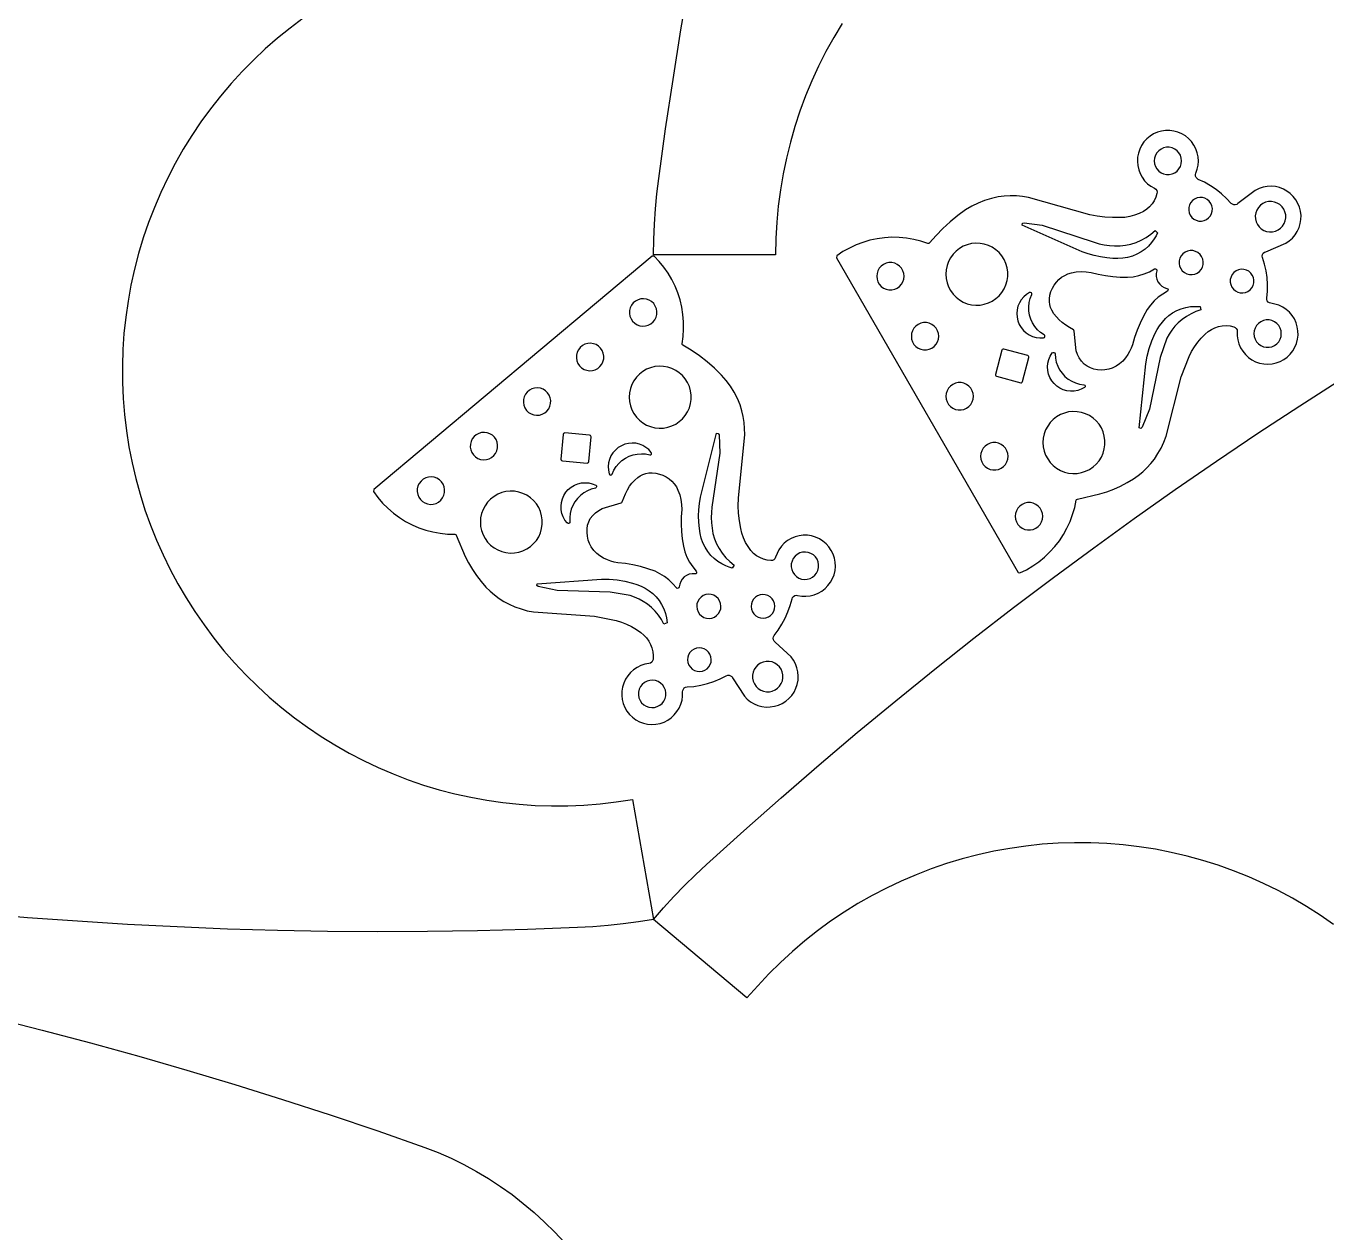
# Model space of a CAD drawing. Extents: x 0 to 1250, y 0 to 2500.
# Drawn here: x 652 to 737.3, y 484.3 to 563.4 of the extents above; entities that cross this region are included whole.
import ezdxf

# ---------------------------------------------------------------- set-up
doc = ezdxf.new("R2010")
doc.units = 0
doc.layers.get('0').update_dxf_attribs({"linetype": 'CONTINUOUS', "lineweight": 25})

msp = doc.modelspace()

# ---------------------------------------------------------------- linework, layer by layer
for points in [[(705.545, 563.612), (704.995, 562.699), (704.479, 561.766), (703.999, 560.814), (703.554, 559.846), (703.146, 558.861), (702.776, 557.862), (702.442, 556.849), (702.147, 555.825), (701.891, 554.791), (701.673, 553.747), (701.495, 552.696), (701.356, 551.64), (701.256, 550.579), (701.196, 549.514), (701.176, 548.449), (693.176, 548.449), (693.19, 549.452), (693.231, 550.454), (693.3, 551.454), (693.397, 552.453), (693.52, 553.448), (693.97, 556.699), (694.455, 559.945), (694.976, 563.185), (695.533, 566.419)], [(670.201, 563.95), (669.348, 563.311), (668.519, 562.642), (667.715, 561.941), (666.938, 561.212), (666.189, 560.453), (665.469, 559.667), (664.779, 558.855), (664.12, 558.018), (663.492, 557.156), (662.897, 556.272), (662.336, 555.366), (661.809, 554.44), (661.317, 553.494), (660.86, 552.531), (660.44, 551.552), (660.057, 550.557), (659.711, 549.549), (659.403, 548.528), (659.134, 547.497), (658.903, 546.457), (658.712, 545.408), (658.559, 544.353), (658.447, 543.293), (658.374, 542.23), (658.34, 541.165), (658.347, 540.099), (658.393, 539.034), (658.48, 537.972), (658.606, 536.913), (658.771, 535.86), (658.976, 534.814), (659.219, 533.777), (659.502, 532.749), (659.822, 531.733), (660.181, 530.729), (660.576, 529.739), (661.008, 528.765), (661.477, 527.807), (661.981, 526.868), (662.519, 525.948), (663.092, 525.05), (663.698, 524.173), (664.336, 523.319), (665.006, 522.49), (665.706, 521.686), (666.436, 520.91), (667.194, 520.161), (667.98, 519.441), (668.792, 518.75), (669.63, 518.091), (670.491, 517.464), (671.376, 516.869), (672.282, 516.307), (673.208, 515.78), (674.153, 515.288), (675.116, 514.831), (676.096, 514.411), (677.091, 514.028), (678.099, 513.682), (679.119, 513.375), (680.15, 513.105), (681.191, 512.874), (682.239, 512.683), (683.294, 512.531), (684.354, 512.418), (685.418, 512.345), (686.483, 512.312), (687.549, 512.318), (688.613, 512.365), (689.676, 512.451), (690.734, 512.577), (691.787, 512.742), (693.176, 504.864), (692.186, 504.703), (691.192, 504.57), (690.195, 504.464), (689.195, 504.386), (688.193, 504.335), (684.914, 504.213), (681.633, 504.127), (678.351, 504.077), (675.069, 504.064), (671.788, 504.087), (668.506, 504.146), (665.226, 504.241), (661.946, 504.373), (658.669, 504.541), (655.393, 504.745), (652.12, 504.984), (648.85, 505.261)], [(737.774, 504.542), (736.897, 505.148), (735.998, 505.721), (735.078, 506.26), (734.139, 506.763), (733.182, 507.232), (732.207, 507.664), (731.218, 508.06), (730.214, 508.418), (729.197, 508.739), (728.169, 509.021), (727.132, 509.265), (726.086, 509.469), (725.033, 509.635), (723.975, 509.761), (722.912, 509.847), (721.847, 509.893), (720.782, 509.9), (719.716, 509.867), (718.653, 509.794), (717.593, 509.681), (716.538, 509.529), (715.49, 509.337), (714.449, 509.106), (713.418, 508.837), (712.398, 508.529), (711.389, 508.183), (710.395, 507.8), (709.415, 507.38), (708.452, 506.924), (707.507, 506.431), (706.58, 505.904), (705.674, 505.343), (704.79, 504.748), (703.929, 504.12), (703.091, 503.461), (702.279, 502.771), (701.493, 502.051), (700.735, 501.302), (700.005, 500.525), (699.305, 499.722), (693.176, 504.864), (693.832, 505.623), (694.507, 506.364), (695.203, 507.087), (695.919, 507.789), (696.653, 508.472), (699.087, 510.674), (701.545, 512.848), (704.027, 514.996), (706.533, 517.115), (709.062, 519.207), (711.613, 521.271), (714.188, 523.307), (716.784, 525.314), (719.403, 527.293), (722.043, 529.242), (724.705, 531.162), (727.387, 533.053), (730.091, 534.914), (732.814, 536.745), (735.558, 538.545), (738.322, 540.316)], [(649.906, 498.421), (653.088, 497.616), (656.261, 496.776), (659.424, 495.901), (662.577, 494.992), (665.72, 494.048), (668.853, 493.069), (671.974, 492.055), (675.085, 491.007), (678.183, 489.925), (679.05, 489.583), (679.902, 489.207), (680.738, 488.796), (681.556, 488.351), (682.356, 487.874), (683.137, 487.365), (683.895, 486.824), (684.632, 486.253), (685.344, 485.653), (686.032, 485.025), (686.694, 484.369), (687.328, 483.687)]]:
    msp.add_lwpolyline(points)
for points in [[(705.167, 548.253), (717.078, 527.624), (717.205, 527.583), (717.638, 527.797), (718.053, 528.044), (718.448, 528.321), (718.821, 528.627), (719.17, 528.96), (719.493, 529.319), (719.789, 529.701), (720.054, 530.104), (720.289, 530.526), (720.491, 530.964), (720.66, 531.416), (720.794, 531.88), (720.893, 532.352), (720.92, 532.406), (720.974, 532.434), (722.435, 532.77), (722.901, 532.914), (723.357, 533.085), (723.802, 533.283), (724.234, 533.508), (724.652, 533.758), (724.962, 533.977), (725.256, 534.217), (725.532, 534.478), (725.788, 534.758), (726.023, 535.056), (726.257, 535.408), (726.466, 535.776), (726.647, 536.158), (726.8, 536.553), (727.775, 540.444), (728.298, 541.78), (728.465, 542.104), (728.654, 542.414), (728.866, 542.71), (729.099, 542.989), (729.352, 543.25), (729.548, 543.409), (729.761, 543.545), (729.988, 543.655), (730.226, 543.739), (730.475, 543.787), (730.729, 543.801), (730.982, 543.78), (731.23, 543.726), (731.322, 543.683), (731.395, 543.611), (731.439, 543.518), (731.449, 543.416), (731.449, 543.141), (731.486, 542.869), (731.56, 542.605), (731.67, 542.353), (731.813, 542.118), (731.988, 541.906), (732.189, 541.719), (732.414, 541.561), (732.659, 541.436), (732.919, 541.346), (733.188, 541.292), (733.462, 541.276), (733.736, 541.297), (734.005, 541.356), (734.263, 541.451), (734.505, 541.58), (734.728, 541.742), (734.926, 541.932), (735.096, 542.148), (735.235, 542.385), (735.34, 542.639), (735.409, 542.905), (735.442, 543.178), (735.436, 543.453), (735.393, 543.724), (735.314, 543.987), (735.199, 544.236), (735.05, 544.468), (734.872, 544.677), (734.666, 544.859), (734.438, 545.012), (734.19, 545.132), (733.929, 545.216), (733.659, 545.264), (733.565, 545.29), (733.485, 545.344), (733.426, 545.421), (733.395, 545.512), (733.394, 545.609), (733.435, 546.057), (733.44, 546.507), (733.41, 546.956), (733.345, 547.402), (733.246, 547.841), (733.112, 548.271), (733.099, 548.366), (733.116, 548.461), (733.162, 548.545), (733.233, 548.611), (733.321, 548.65), (734.639, 549.206), (734.866, 549.359), (735.069, 549.54), (735.246, 549.748), (735.394, 549.978), (735.508, 550.226), (735.588, 550.487), (735.631, 550.756), (735.637, 551.029), (735.606, 551.301), (735.538, 551.565), (735.435, 551.818), (735.299, 552.054), (735.132, 552.27), (734.936, 552.461), (734.717, 552.623), (734.478, 552.754), (734.222, 552.851), (733.957, 552.913), (733.685, 552.938), (733.412, 552.925), (733.144, 552.876), (732.884, 552.79), (732.639, 552.67), (731.499, 551.807), (731.42, 551.75), (731.328, 551.722), (731.232, 551.724), (731.141, 551.756), (731.066, 551.816), (730.757, 552.143), (730.426, 552.447), (730.072, 552.725), (729.699, 552.976), (729.308, 553.198), (728.901, 553.391), (728.818, 553.44), (728.754, 553.513), (728.717, 553.602), (728.711, 553.699), (728.735, 553.792), (728.829, 554.05), (728.886, 554.319), (728.906, 554.593), (728.888, 554.867), (728.833, 555.137), (728.741, 555.396), (728.615, 555.64), (728.456, 555.864), (728.268, 556.065), (728.055, 556.238), (727.82, 556.38), (727.567, 556.488), (727.302, 556.561), (727.03, 556.597), (726.755, 556.595), (726.483, 556.556), (726.219, 556.479), (725.968, 556.367), (725.735, 556.222), (725.524, 556.046), (725.338, 555.843), (725.183, 555.617), (725.06, 555.371), (724.972, 555.11), (724.92, 554.841), (724.906, 554.566), (724.93, 554.292), (724.991, 554.024), (725.088, 553.767), (725.219, 553.526), (725.382, 553.305), (725.574, 553.108), (725.792, 552.94), (726.03, 552.803), (726.113, 552.743), (726.171, 552.659), (726.197, 552.56), (726.189, 552.458), (726.114, 552.22), (726.008, 551.994), (725.872, 551.785), (725.71, 551.595), (725.524, 551.429), (725.318, 551.289), (725.027, 551.146), (724.724, 551.033), (724.41, 550.951), (724.09, 550.901), (723.767, 550.883), (723.266, 550.882), (722.766, 550.913), (722.27, 550.977), (721.778, 551.072), (717.755, 552.21), (717.364, 552.271), (716.97, 552.305), (716.574, 552.312), (716.179, 552.292), (715.787, 552.245), (715.333, 552.146), (714.889, 552.01), (714.458, 551.838), (714.042, 551.631), (713.644, 551.391), (713.121, 551.015), (712.621, 550.61), (712.147, 550.174), (711.7, 549.711), (711.281, 549.222), (711.23, 549.19), (711.17, 549.192), (710.711, 549.343), (710.243, 549.459), (709.767, 549.539), (709.286, 549.583), (708.803, 549.591), (708.322, 549.562), (707.843, 549.498), (707.371, 549.397), (706.908, 549.261), (706.456, 549.091), (706.019, 548.887), (705.598, 548.651), (705.196, 548.384)], [(727.356, 553.821), (727.508, 553.932), (727.634, 554.072), (727.728, 554.235), (727.786, 554.414), (727.806, 554.601), (727.786, 554.788), (727.728, 554.967), (727.634, 555.13), (727.508, 555.27), (727.356, 555.38), (727.184, 555.457), (727, 555.496), (726.812, 555.496), (726.628, 555.457), (726.456, 555.38), (726.304, 555.27), (726.178, 555.13), (726.084, 554.967), (726.026, 554.788), (726.006, 554.601), (726.025, 554.414), (726.084, 554.235), (726.178, 554.072), (726.304, 553.932), (726.456, 553.821), (726.628, 553.745), (726.812, 553.706), (727, 553.706), (727.184, 553.745)], [(729.439, 550.756), (729.579, 550.859), (729.693, 550.991), (729.774, 551.145), (729.819, 551.313), (729.826, 551.487), (729.793, 551.658), (729.724, 551.818), (729.62, 551.958), (729.488, 552.072), (729.334, 552.153), (729.166, 552.199), (728.992, 552.205), (728.821, 552.173), (728.661, 552.103), (728.521, 552), (728.407, 551.867), (728.326, 551.713), (728.281, 551.545), (728.274, 551.371), (728.307, 551.2), (728.376, 551.04), (728.48, 550.9), (728.612, 550.786), (728.766, 550.705), (728.934, 550.66), (729.108, 550.653), (729.279, 550.686)], [(734.139, 550.072), (734.299, 550.187), (734.433, 550.33), (734.536, 550.496), (734.605, 550.68), (734.637, 550.873), (734.631, 551.069), (734.586, 551.26), (734.505, 551.438), (734.391, 551.598), (734.248, 551.732), (734.081, 551.835), (733.898, 551.904), (733.705, 551.936), (733.509, 551.93), (733.318, 551.885), (733.139, 551.804), (732.98, 551.69), (732.846, 551.547), (732.742, 551.381), (732.673, 551.197), (732.641, 551.004), (732.648, 550.808), (732.692, 550.617), (732.773, 550.438), (732.887, 550.279), (733.03, 550.145), (733.197, 550.041), (733.38, 549.972), (733.574, 549.94), (733.77, 549.947), (733.961, 549.991)], [(726.232, 549.877), (726.128, 549.683), (726.013, 549.496), (725.837, 549.248), (725.635, 549.019), (725.41, 548.814), (725.165, 548.633), (724.879, 548.483), (724.579, 548.363), (724.268, 548.275), (723.95, 548.219), (723.628, 548.196), (723.305, 548.207), (722.893, 548.242), (722.485, 548.302), (722.081, 548.389), (721.683, 548.501), (721.293, 548.637), (717.341, 550.398), (717.376, 550.514), (717.483, 550.544), (718.663, 550.384), (722.069, 549.263), (722.399, 549.168), (722.734, 549.097), (723.074, 549.051), (723.416, 549.03), (723.775, 549.031), (724.131, 549.068), (724.482, 549.14), (724.824, 549.248), (725.163, 549.399), (725.485, 549.584), (725.787, 549.8), (726.065, 550.045)], [(715.392, 545.414), (715.627, 545.573), (715.837, 545.762), (716.02, 545.979), (716.17, 546.22), (716.285, 546.479), (716.363, 546.752), (716.403, 547.032), (716.403, 547.316), (716.363, 547.597), (716.285, 547.869), (716.17, 548.129), (716.02, 548.369), (715.837, 548.586), (715.627, 548.776), (715.392, 548.935), (715.137, 549.059), (714.867, 549.147), (714.588, 549.196), (714.304, 549.206), (714.022, 549.176), (713.747, 549.107), (713.484, 549.001), (713.239, 548.859), (713.015, 548.685), (712.818, 548.481), (712.652, 548.251), (712.518, 548.001), (712.421, 547.735), (712.362, 547.457), (712.343, 547.174), (712.362, 546.891), (712.421, 546.614), (712.518, 546.348), (712.651, 546.097), (712.818, 545.868), (713.015, 545.664), (713.239, 545.489), (713.484, 545.347), (713.747, 545.241), (714.022, 545.173), (714.304, 545.143), (714.588, 545.153), (714.867, 545.202), (715.137, 545.29)], [(693.077, 548.365), (674.829, 533.054), (674.811, 532.921), (675.097, 532.532), (675.412, 532.167), (675.754, 531.825), (676.12, 531.511), (676.509, 531.225), (676.918, 530.969), (677.345, 530.745), (677.788, 530.553), (678.245, 530.395), (678.711, 530.272), (679.186, 530.185), (679.666, 530.133), (680.148, 530.118), (680.206, 530.1), (680.243, 530.052), (680.828, 528.671), (681.05, 528.238), (681.298, 527.818), (681.57, 527.415), (681.867, 527.028), (682.186, 526.66), (682.455, 526.392), (682.743, 526.145), (683.047, 525.919), (683.368, 525.715), (683.702, 525.534), (684.089, 525.365), (684.488, 525.224), (684.896, 525.112), (685.311, 525.029), (689.312, 524.745), (690.719, 524.462), (691.067, 524.354), (691.405, 524.221), (691.733, 524.064), (692.048, 523.883), (692.35, 523.679), (692.54, 523.514), (692.711, 523.328), (692.859, 523.123), (692.983, 522.903), (693.073, 522.666), (693.131, 522.419), (693.155, 522.167), (693.145, 521.913), (693.118, 521.814), (693.059, 521.73), (692.976, 521.671), (692.877, 521.643), (692.607, 521.595), (692.345, 521.512), (692.097, 521.392), (691.868, 521.241), (691.662, 521.059), (691.483, 520.85), (691.334, 520.619), (691.218, 520.37), (691.138, 520.107), (691.094, 519.836), (691.088, 519.561), (691.119, 519.289), (691.188, 519.022), (691.292, 518.768), (691.431, 518.531), (691.6, 518.314), (691.798, 518.124), (692.02, 517.961), (692.262, 517.831), (692.519, 517.736), (692.788, 517.676), (693.062, 517.654), (693.336, 517.669), (693.606, 517.722), (693.865, 517.812), (694.11, 517.936), (694.336, 518.093), (694.538, 518.279), (694.713, 518.491), (694.857, 518.725), (694.968, 518.977), (695.043, 519.241), (695.081, 519.513), (695.081, 519.788), (695.09, 519.884), (695.13, 519.973), (695.195, 520.044), (695.28, 520.091), (695.375, 520.108), (695.823, 520.146), (696.267, 520.219), (696.704, 520.327), (697.132, 520.468), (697.547, 520.642), (697.947, 520.848), (698.039, 520.878), (698.135, 520.878), (698.226, 520.847), (698.303, 520.788), (698.357, 520.709), (699.134, 519.507), (699.323, 519.31), (699.537, 519.141), (699.773, 519.003), (700.024, 518.898), (700.288, 518.828), (700.559, 518.795), (700.832, 518.799), (701.102, 518.841), (701.364, 518.918), (701.613, 519.031), (701.844, 519.176), (702.053, 519.352), (702.236, 519.554), (702.39, 519.779), (702.512, 520.023), (702.599, 520.282), (702.651, 520.55), (702.665, 520.823), (702.643, 521.095), (702.583, 521.361), (702.488, 521.617), (702.358, 521.857), (702.198, 522.078), (701.149, 523.051), (701.08, 523.119), (701.036, 523.204), (701.021, 523.299), (701.037, 523.394), (701.083, 523.479), (701.352, 523.84), (701.593, 524.219), (701.806, 524.616), (701.988, 525.027), (702.139, 525.45), (702.258, 525.884), (702.292, 525.975), (702.353, 526.05), (702.434, 526.102), (702.528, 526.125), (702.624, 526.117), (702.895, 526.07), (703.17, 526.06), (703.443, 526.088), (703.71, 526.154), (703.966, 526.255), (704.205, 526.39), (704.423, 526.557), (704.617, 526.752), (704.782, 526.972), (704.915, 527.212), (705.014, 527.468), (705.077, 527.736), (705.103, 528.009), (705.091, 528.284), (705.041, 528.554), (704.955, 528.815), (704.834, 529.062), (704.68, 529.29), (704.496, 529.494), (704.287, 529.672), (704.054, 529.819), (703.804, 529.932), (703.541, 530.011), (703.269, 530.052), (702.995, 530.056), (702.722, 530.023), (702.456, 529.952), (702.203, 529.845), (701.967, 529.705), (701.752, 529.534), (701.563, 529.335), (701.402, 529.111), (701.274, 528.868), (701.18, 528.61), (701.136, 528.518), (701.063, 528.446), (700.97, 528.403), (700.868, 528.394), (700.621, 528.426), (700.38, 528.491), (700.15, 528.588), (699.936, 528.715), (699.74, 528.869), (699.566, 529.048), (699.375, 529.309), (699.211, 529.589), (699.075, 529.883), (698.97, 530.189), (698.896, 530.505), (698.809, 530.998), (698.753, 531.496), (698.729, 531.996), (698.738, 532.497), (699.16, 536.656), (699.152, 537.052), (699.117, 537.446), (699.056, 537.836), (698.967, 538.222), (698.852, 538.6), (698.676, 539.03), (698.465, 539.444), (698.221, 539.839), (697.945, 540.212), (697.639, 540.562), (697.179, 541.012), (696.692, 541.434), (696.181, 541.825), (695.647, 542.185), (695.093, 542.513), (695.052, 542.557), (695.044, 542.617), (695.113, 543.095), (695.146, 543.576), (695.142, 544.059), (695.102, 544.54), (695.026, 545.017), (694.914, 545.486), (694.767, 545.946), (694.586, 546.394), (694.372, 546.826), (694.126, 547.242), (693.849, 547.637), (693.544, 548.011), (693.211, 548.36)], [(728.831, 547.247), (728.974, 547.352), (729.09, 547.487), (729.173, 547.644), (729.219, 547.815), (729.225, 547.993), (729.192, 548.167), (729.121, 548.33), (729.016, 548.473), (728.881, 548.589), (728.724, 548.672), (728.553, 548.718), (728.375, 548.724), (728.201, 548.691), (728.038, 548.62), (727.895, 548.515), (727.779, 548.38), (727.696, 548.223), (727.65, 548.052), (727.644, 547.874), (727.677, 547.7), (727.748, 547.537), (727.853, 547.394), (727.988, 547.278), (728.145, 547.195), (728.316, 547.149), (728.494, 547.143), (728.668, 547.176)], [(709.161, 546.258), (709.313, 546.369), (709.439, 546.509), (709.533, 546.672), (709.592, 546.851), (709.611, 547.038), (709.592, 547.225), (709.533, 547.404), (709.439, 547.567), (709.314, 547.707), (709.161, 547.817), (708.989, 547.894), (708.805, 547.933), (708.617, 547.933), (708.433, 547.894), (708.261, 547.817), (708.109, 547.707), (707.983, 547.567), (707.889, 547.404), (707.831, 547.225), (707.811, 547.038), (707.831, 546.851), (707.889, 546.672), (707.983, 546.509), (708.109, 546.369), (708.261, 546.258), (708.433, 546.182), (708.617, 546.143), (708.805, 546.143), (708.989, 546.182)], [(726.897, 546.215), (726.923, 546.161), (726.913, 546.102), (726.872, 546.059), (726.565, 545.873), (726.277, 545.658), (726.011, 545.416), (725.77, 545.15), (725.557, 544.861), (725.31, 544.422), (725.088, 543.969), (724.893, 543.505), (724.724, 543.03), (724.583, 542.547), (724.496, 542.327), (724.393, 542.115), (724.273, 541.911), (724.122, 541.682), (723.942, 541.475), (723.737, 541.294), (723.509, 541.141), (723.263, 541.019), (723.024, 540.946), (722.779, 540.903), (722.529, 540.891), (722.28, 540.908), (722.047, 540.95), (721.823, 541.026), (721.613, 541.136), (721.423, 541.277), (721.247, 541.468), (721.099, 541.681), (720.984, 541.913), (720.902, 542.158), (720.757, 543.441), (720.744, 543.493), (720.706, 543.531), (720.453, 543.672), (720.211, 543.832), (719.982, 544.009), (719.779, 544.181), (719.596, 544.373), (719.434, 544.584), (719.297, 544.811), (719.219, 544.99), (719.167, 545.178), (719.14, 545.371), (719.138, 545.566), (719.175, 545.802), (719.241, 546.032), (719.334, 546.252), (719.452, 546.459), (719.596, 546.65), (719.757, 546.822), (719.939, 546.971), (720.138, 547.096), (720.352, 547.194), (720.577, 547.264), (720.898, 547.32), (721.223, 547.343), (721.549, 547.331), (721.872, 547.287), (722.343, 547.173), (722.819, 547.085), (723.299, 547.022), (723.782, 546.985), (724.266, 546.973), (724.637, 547.009), (725.003, 547.083), (725.359, 547.193), (725.703, 547.338), (726.03, 547.517), (726.088, 547.532), (726.144, 547.51), (726.178, 547.461), (726.178, 547.402), (726.141, 547.218), (726.142, 547.031), (726.182, 546.848), (726.258, 546.677), (726.368, 546.525), (726.507, 546.399), (726.668, 546.304), (726.846, 546.245)], [(732.159, 546.045), (732.299, 546.148), (732.413, 546.28), (732.494, 546.434), (732.539, 546.603), (732.546, 546.777), (732.513, 546.948), (732.443, 547.108), (732.34, 547.248), (732.208, 547.361), (732.054, 547.443), (731.886, 547.488), (731.712, 547.494), (731.54, 547.462), (731.381, 547.392), (731.241, 547.289), (731.127, 547.157), (731.046, 547.003), (731, 546.835), (730.994, 546.661), (731.026, 546.489), (731.096, 546.33), (731.199, 546.189), (731.332, 546.076), (731.485, 545.994), (731.654, 545.949), (731.828, 545.943), (731.999, 545.975)], [(718.75, 543.005), (718.806, 543.03), (718.837, 543.084), (718.83, 543.145), (718.79, 543.191), (718.562, 543.347), (718.358, 543.533), (718.18, 543.744), (718.032, 543.977), (717.916, 544.228), (717.835, 544.492), (717.79, 544.765), (717.782, 545.041), (717.811, 545.316), (717.877, 545.584), (717.977, 545.841), (717.985, 545.902), (717.956, 545.956), (717.901, 545.983), (717.84, 545.972), (717.635, 545.843), (717.452, 545.684), (717.295, 545.499), (717.169, 545.292), (717.076, 545.068), (717.018, 544.832), (716.997, 544.591), (717.013, 544.349), (717.066, 544.112), (717.155, 543.886), (717.277, 543.677), (717.43, 543.488), (717.61, 543.326), (717.812, 543.192), (718.033, 543.092), (718.267, 543.026), (718.507, 542.997)], [(691.806, 544.086), (691.942, 543.955), (692.101, 543.855), (692.278, 543.791), (692.464, 543.765), (692.652, 543.778), (692.833, 543.83), (692.999, 543.918), (693.143, 544.039), (693.259, 544.187), (693.341, 544.356), (693.387, 544.539), (693.393, 544.727), (693.361, 544.912), (693.29, 545.087), (693.185, 545.243), (693.05, 545.373), (692.89, 545.473), (692.713, 545.537), (692.527, 545.564), (692.339, 545.551), (692.159, 545.499), (691.992, 545.41), (691.848, 545.289), (691.732, 545.141), (691.65, 544.972), (691.604, 544.789), (691.598, 544.601), (691.631, 544.416), (691.701, 544.242)], [(727.495, 544.79), (727.785, 544.906), (728.085, 544.992), (728.393, 545.045), (728.704, 545.066), (729.016, 545.054), (729.078, 544.826), (728.75, 544.717), (728.434, 544.578), (728.132, 544.409), (727.848, 544.212), (727.584, 543.988), (727.366, 543.758), (727.168, 543.511), (726.991, 543.247), (726.839, 542.969), (726.393, 541.716), (725.696, 538.323), (725.22, 537.144), (725.14, 537.066), (725.023, 537.094), (725.457, 541.3), (725.551, 541.807), (725.684, 542.306), (725.854, 542.794), (726.061, 543.267), (726.198, 543.537), (726.36, 543.795), (726.545, 544.036), (726.75, 544.259), (726.976, 544.463), (727.219, 544.644)], [(711.433, 542.324), (711.585, 542.435), (711.711, 542.575), (711.805, 542.737), (711.863, 542.916), (711.883, 543.103), (711.863, 543.291), (711.805, 543.47), (711.711, 543.633), (711.585, 543.772), (711.433, 543.883), (711.261, 543.959), (711.077, 543.999), (710.889, 543.999), (710.705, 543.959), (710.533, 543.883), (710.381, 543.772), (710.255, 543.633), (710.161, 543.47), (710.103, 543.291), (710.083, 543.104), (710.103, 542.916), (710.161, 542.737), (710.255, 542.574), (710.381, 542.435), (710.533, 542.324), (710.705, 542.248), (710.889, 542.208), (711.077, 542.208), (711.261, 542.248)], [(733.894, 542.497), (734.046, 542.607), (734.172, 542.747), (734.266, 542.91), (734.325, 543.089), (734.344, 543.276), (734.325, 543.463), (734.266, 543.642), (734.172, 543.805), (734.047, 543.945), (733.894, 544.055), (733.722, 544.132), (733.538, 544.171), (733.35, 544.171), (733.166, 544.132), (732.994, 544.055), (732.842, 543.945), (732.716, 543.805), (732.622, 543.642), (732.564, 543.463), (732.544, 543.276), (732.564, 543.089), (732.622, 542.91), (732.716, 542.747), (732.842, 542.607), (732.994, 542.497), (733.166, 542.42), (733.35, 542.381), (733.538, 542.381), (733.722, 542.42)], [(688.326, 541.166), (688.461, 541.035), (688.621, 540.935), (688.798, 540.871), (688.984, 540.845), (689.172, 540.858), (689.353, 540.91), (689.519, 540.998), (689.663, 541.119), (689.779, 541.267), (689.861, 541.436), (689.907, 541.619), (689.913, 541.807), (689.881, 541.992), (689.81, 542.167), (689.705, 542.323), (689.57, 542.453), (689.41, 542.553), (689.233, 542.617), (689.047, 542.643), (688.859, 542.63), (688.678, 542.578), (688.512, 542.49), (688.368, 542.369), (688.252, 542.221), (688.17, 542.052), (688.124, 541.869), (688.118, 541.681), (688.15, 541.496), (688.221, 541.322)], [(717.374, 540.13), (717.798, 541.711), (717.798, 541.762), (717.772, 541.807), (717.727, 541.833), (716.146, 542.257), (716.094, 542.257), (716.049, 542.231), (716.023, 542.186), (715.6, 540.605), (715.6, 540.553), (715.626, 540.508), (715.671, 540.483), (717.252, 540.059), (717.303, 540.059), (717.348, 540.085)], [(721.451, 539.9), (721.483, 539.847), (721.478, 539.786), (721.439, 539.739), (721.224, 539.626), (720.995, 539.547), (720.756, 539.504), (720.514, 539.498), (720.273, 539.529), (720.04, 539.597), (719.821, 539.699), (719.619, 539.834), (719.441, 539.999), (719.29, 540.188), (719.169, 540.399), (719.083, 540.626), (719.032, 540.863), (719.018, 541.105), (719.041, 541.346), (719.101, 541.581), (719.196, 541.804), (719.324, 542.01), (719.374, 542.046), (719.435, 542.046), (719.485, 542.01), (719.505, 541.952), (719.527, 541.677), (719.585, 541.407), (719.679, 541.147), (719.807, 540.902), (719.966, 540.677), (720.155, 540.475), (720.368, 540.299), (720.603, 540.154), (720.856, 540.042), (721.121, 539.965), (721.394, 539.923)], [(692.057, 537.803), (692.254, 537.599), (692.477, 537.425), (692.722, 537.283), (692.985, 537.177), (693.261, 537.108), (693.543, 537.079), (693.826, 537.088), (694.105, 537.138), (694.375, 537.225), (694.63, 537.35), (694.865, 537.508), (695.076, 537.698), (695.258, 537.915), (695.408, 538.156), (695.524, 538.415), (695.602, 538.687), (695.641, 538.968), (695.641, 539.252), (695.602, 539.533), (695.524, 539.805), (695.408, 540.064), (695.258, 540.305), (695.076, 540.522), (694.865, 540.712), (694.63, 540.87), (694.375, 540.995), (694.105, 541.082), (693.826, 541.132), (693.543, 541.141), (693.261, 541.112), (692.985, 541.043), (692.723, 540.937), (692.477, 540.795), (692.253, 540.621), (692.056, 540.417), (691.89, 540.187), (691.757, 539.937), (691.66, 539.67), (691.601, 539.393), (691.581, 539.11), (691.601, 538.827), (691.66, 538.55), (691.757, 538.283), (691.89, 538.033)], [(684.846, 538.245), (684.981, 538.115), (685.141, 538.015), (685.318, 537.951), (685.504, 537.924), (685.692, 537.938), (685.873, 537.989), (686.039, 538.078), (686.183, 538.199), (686.299, 538.347), (686.381, 538.516), (686.427, 538.699), (686.433, 538.887), (686.401, 539.072), (686.33, 539.246), (686.225, 539.402), (686.089, 539.533), (685.93, 539.633), (685.753, 539.697), (685.567, 539.723), (685.379, 539.71), (685.198, 539.658), (685.032, 539.57), (684.888, 539.449), (684.772, 539.301), (684.69, 539.132), (684.644, 538.949), (684.638, 538.761), (684.67, 538.576), (684.741, 538.401)], [(713.704, 538.39), (713.856, 538.5), (713.982, 538.64), (714.076, 538.803), (714.135, 538.982), (714.154, 539.169), (714.135, 539.356), (714.077, 539.535), (713.982, 539.698), (713.857, 539.838), (713.704, 539.949), (713.532, 540.025), (713.348, 540.064), (713.16, 540.064), (712.976, 540.025), (712.804, 539.949), (712.652, 539.838), (712.526, 539.698), (712.432, 539.535), (712.374, 539.356), (712.354, 539.169), (712.374, 538.982), (712.432, 538.803), (712.526, 538.64), (712.652, 538.5), (712.804, 538.39), (712.976, 538.313), (713.16, 538.274), (713.348, 538.274), (713.532, 538.313)], [(721.764, 534.377), (721.999, 534.536), (722.21, 534.725), (722.392, 534.943), (722.542, 535.183), (722.658, 535.442), (722.736, 535.715), (722.775, 535.996), (722.775, 536.279), (722.736, 536.56), (722.658, 536.833), (722.542, 537.092), (722.392, 537.332), (722.21, 537.549), (721.999, 537.739), (721.764, 537.898), (721.509, 538.022), (721.239, 538.11), (720.96, 538.159), (720.677, 538.169), (720.395, 538.139), (720.119, 538.07), (719.856, 537.964), (719.611, 537.823), (719.387, 537.648), (719.19, 537.444), (719.024, 537.214), (718.891, 536.964), (718.793, 536.698), (718.735, 536.42), (718.715, 536.137), (718.735, 535.854), (718.794, 535.577), (718.89, 535.311), (719.024, 535.06), (719.19, 534.831), (719.387, 534.627), (719.611, 534.452), (719.856, 534.31), (720.119, 534.204), (720.395, 534.136), (720.677, 534.106), (720.96, 534.116), (721.239, 534.165), (721.509, 534.253)], [(681.366, 535.325), (681.501, 535.194), (681.661, 535.095), (681.837, 535.03), (682.024, 535.004), (682.212, 535.017), (682.392, 535.069), (682.559, 535.157), (682.703, 535.278), (682.819, 535.427), (682.901, 535.596), (682.946, 535.778), (682.953, 535.966), (682.92, 536.152), (682.85, 536.326), (682.745, 536.482), (682.609, 536.613), (682.45, 536.713), (682.273, 536.777), (682.087, 536.803), (681.899, 536.79), (681.718, 536.738), (681.552, 536.65), (681.408, 536.529), (681.292, 536.38), (681.21, 536.211), (681.164, 536.029), (681.157, 535.841), (681.19, 535.656), (681.261, 535.481)], [(687.197, 534.933), (688.827, 534.791), (688.878, 534.8), (688.918, 534.833), (688.936, 534.882), (689.078, 536.512), (689.069, 536.563), (689.036, 536.603), (688.987, 536.621), (687.357, 536.763), (687.306, 536.754), (687.266, 536.721), (687.248, 536.672), (687.106, 535.042), (687.115, 534.991), (687.148, 534.951)], [(698.334, 527.903), (698.125, 527.971), (697.921, 528.052), (697.646, 528.183), (697.386, 528.342), (697.144, 528.527), (696.924, 528.738), (696.726, 528.993), (696.556, 529.268), (696.415, 529.559), (696.305, 529.862), (696.226, 530.176), (696.181, 530.495), (696.144, 530.907), (696.133, 531.32), (696.148, 531.732), (696.189, 532.143), (696.255, 532.551), (697.304, 536.749), (697.424, 536.734), (697.472, 536.635), (697.52, 535.445), (697.007, 531.896), (696.97, 531.555), (696.958, 531.212), (696.972, 530.869), (697.011, 530.529), (697.074, 530.176), (697.172, 529.831), (697.305, 529.498), (697.47, 529.18), (697.678, 528.872), (697.916, 528.587), (698.181, 528.328), (698.47, 528.096)], [(690.268, 534.078), (690.302, 534.027), (690.36, 534.006), (690.419, 534.023), (690.457, 534.071), (690.572, 534.322), (690.719, 534.556), (690.896, 534.768), (691.1, 534.954), (691.327, 535.111), (691.573, 535.237), (691.834, 535.329), (692.104, 535.384), (692.38, 535.404), (692.655, 535.386), (692.926, 535.331), (692.987, 535.334), (693.036, 535.372), (693.052, 535.431), (693.031, 535.489), (692.869, 535.669), (692.68, 535.821), (692.471, 535.944), (692.245, 536.032), (692.008, 536.085), (691.766, 536.101), (691.524, 536.08), (691.289, 536.022), (691.065, 535.928), (690.858, 535.802), (690.673, 535.645), (690.514, 535.462), (690.385, 535.256), (690.289, 535.034), (690.228, 534.799), (690.204, 534.557), (690.217, 534.315)], [(715.976, 534.455), (716.128, 534.566), (716.254, 534.706), (716.348, 534.869), (716.406, 535.048), (716.426, 535.235), (716.406, 535.422), (716.348, 535.601), (716.254, 535.764), (716.128, 535.904), (715.976, 536.014), (715.804, 536.091), (715.62, 536.13), (715.432, 536.13), (715.248, 536.091), (715.076, 536.014), (714.924, 535.904), (714.798, 535.764), (714.704, 535.601), (714.646, 535.422), (714.626, 535.235), (714.646, 535.048), (714.704, 534.869), (714.798, 534.706), (714.924, 534.566), (715.076, 534.455), (715.248, 534.379), (715.432, 534.34), (715.62, 534.34), (715.804, 534.379)], [(677.886, 532.405), (678.021, 532.274), (678.181, 532.174), (678.357, 532.11), (678.544, 532.084), (678.731, 532.097), (678.912, 532.149), (679.078, 532.237), (679.222, 532.358), (679.338, 532.506), (679.421, 532.676), (679.466, 532.858), (679.473, 533.046), (679.44, 533.231), (679.37, 533.406), (679.264, 533.562), (679.129, 533.693), (678.97, 533.792), (678.793, 533.857), (678.607, 533.883), (678.419, 533.87), (678.238, 533.818), (678.072, 533.73), (677.928, 533.609), (677.812, 533.46), (677.729, 533.291), (677.684, 533.109), (677.677, 532.921), (677.71, 532.735), (677.78, 532.561)], [(694.843, 526.611), (694.795, 526.577), (694.735, 526.576), (694.686, 526.609), (694.449, 526.88), (694.187, 527.126), (693.903, 527.345), (693.599, 527.536), (693.277, 527.697), (692.802, 527.864), (692.318, 528.003), (691.826, 528.115), (691.33, 528.199), (690.829, 528.254), (690.597, 528.301), (690.371, 528.366), (690.149, 528.449), (689.898, 528.558), (689.662, 528.699), (689.448, 528.87), (689.258, 529.067), (689.095, 529.288), (688.982, 529.511), (688.897, 529.745), (688.841, 529.989), (688.816, 530.237), (688.816, 530.474), (688.852, 530.708), (688.924, 530.933), (689.03, 531.145), (689.187, 531.352), (689.371, 531.534), (689.579, 531.688), (689.807, 531.812), (691.046, 532.177), (691.094, 532.199), (691.124, 532.243), (691.22, 532.517), (691.336, 532.782), (691.47, 533.039), (691.604, 533.269), (691.762, 533.482), (691.941, 533.678), (692.141, 533.853), (692.304, 533.96), (692.48, 534.045), (692.665, 534.105), (692.857, 534.14), (693.095, 534.144), (693.333, 534.12), (693.566, 534.067), (693.791, 533.986), (694.004, 533.878), (694.201, 533.749), (694.38, 533.596), (694.537, 533.421), (694.671, 533.227), (694.779, 533.018), (694.89, 532.711), (694.969, 532.395), (695.014, 532.072), (695.026, 531.747), (694.996, 531.263), (694.992, 530.779), (695.013, 530.296), (695.06, 529.814), (695.133, 529.335), (695.233, 528.976), (695.369, 528.628), (695.539, 528.296), (695.742, 527.983), (695.975, 527.692), (695.999, 527.637), (695.988, 527.579), (695.946, 527.537), (695.887, 527.526), (695.7, 527.531), (695.516, 527.497), (695.342, 527.426), (695.187, 527.321), (695.057, 527.187), (694.957, 527.028), (694.892, 526.853), (694.864, 526.667)], [(682.294, 529.611), (682.491, 529.407), (682.714, 529.233), (682.96, 529.091), (683.223, 528.985), (683.498, 528.916), (683.78, 528.887), (684.063, 528.897), (684.343, 528.946), (684.612, 529.033), (684.867, 529.158), (685.102, 529.316), (685.313, 529.506), (685.495, 529.723), (685.646, 529.964), (685.761, 530.223), (685.839, 530.495), (685.879, 530.776), (685.878, 531.06), (685.839, 531.341), (685.761, 531.613), (685.646, 531.872), (685.495, 532.113), (685.313, 532.33), (685.102, 532.52), (684.867, 532.678), (684.612, 532.803), (684.343, 532.89), (684.063, 532.94), (683.78, 532.949), (683.498, 532.92), (683.223, 532.851), (682.96, 532.745), (682.714, 532.603), (682.491, 532.429), (682.294, 532.225), (682.127, 531.995), (681.994, 531.745), (681.897, 531.478), (681.838, 531.201), (681.818, 530.918), (681.838, 530.635), (681.897, 530.358), (681.994, 530.091), (682.127, 529.841)], [(687.678, 530.879), (687.632, 530.838), (687.571, 530.832), (687.518, 530.863), (687.369, 531.054), (687.252, 531.266), (687.168, 531.494), (687.12, 531.732), (687.109, 531.974), (687.135, 532.215), (687.198, 532.449), (687.296, 532.671), (687.427, 532.875), (687.587, 533.057), (687.774, 533.212), (687.982, 533.337), (688.206, 533.428), (688.442, 533.484), (688.684, 533.503), (688.926, 533.485), (689.162, 533.43), (689.387, 533.339), (689.431, 533.297), (689.442, 533.236), (689.415, 533.181), (689.362, 533.152), (689.094, 533.082), (688.838, 532.978), (688.599, 532.84), (688.38, 532.672), (688.186, 532.476), (688.019, 532.255), (687.884, 532.014), (687.782, 531.758), (687.715, 531.49), (687.685, 531.215), (687.692, 530.939)], [(718.247, 530.521), (718.4, 530.632), (718.526, 530.771), (718.62, 530.934), (718.678, 531.113), (718.697, 531.3), (718.678, 531.488), (718.62, 531.667), (718.525, 531.829), (718.4, 531.969), (718.247, 532.08), (718.075, 532.156), (717.891, 532.196), (717.703, 532.195), (717.519, 532.156), (717.347, 532.08), (717.195, 531.969), (717.069, 531.829), (716.975, 531.667), (716.917, 531.488), (716.897, 531.3), (716.917, 531.113), (716.975, 530.934), (717.069, 530.771), (717.195, 530.632), (717.347, 530.521), (717.519, 530.444), (717.703, 530.405), (717.891, 530.405), (718.075, 530.444)], [(702.414, 527.481), (702.549, 527.35), (702.709, 527.25), (702.885, 527.186), (703.072, 527.16), (703.259, 527.173), (703.44, 527.225), (703.606, 527.313), (703.751, 527.434), (703.866, 527.582), (703.949, 527.752), (703.994, 527.934), (704.001, 528.122), (703.968, 528.307), (703.898, 528.482), (703.793, 528.638), (703.657, 528.769), (703.498, 528.868), (703.321, 528.933), (703.135, 528.959), (702.947, 528.946), (702.766, 528.894), (702.6, 528.806), (702.456, 528.685), (702.34, 528.536), (702.257, 528.367), (702.212, 528.185), (702.205, 527.997), (702.238, 527.811), (702.309, 527.637)], [(693.544, 525.776), (693.709, 525.51), (693.845, 525.229), (693.951, 524.936), (694.026, 524.632), (694.068, 524.323), (693.854, 524.222), (693.69, 524.527), (693.498, 524.814), (693.279, 525.082), (693.035, 525.327), (692.77, 525.548), (692.505, 525.724), (692.227, 525.876), (691.936, 526.003), (691.636, 526.105), (690.325, 526.327), (686.863, 526.425), (685.618, 526.688), (685.529, 526.753), (685.535, 526.874), (689.753, 527.177), (690.269, 527.172), (690.783, 527.128), (691.293, 527.045), (691.794, 526.923), (692.085, 526.835), (692.366, 526.72), (692.636, 526.581), (692.892, 526.417), (693.131, 526.23), (693.352, 526.022)], [(696.195, 524.887), (696.324, 524.764), (696.476, 524.673), (696.645, 524.619), (696.822, 524.603), (696.998, 524.628), (697.164, 524.691), (697.312, 524.789), (697.435, 524.917), (697.525, 525.07), (697.58, 525.239), (697.595, 525.416), (697.571, 525.592), (697.508, 525.758), (697.41, 525.906), (697.281, 526.028), (697.129, 526.119), (696.96, 526.173), (696.783, 526.189), (696.607, 526.165), (696.441, 526.102), (696.293, 526.004), (696.17, 525.875), (696.08, 525.722), (696.025, 525.553), (696.01, 525.376), (696.034, 525.201), (696.097, 525.034)], [(699.756, 524.897), (699.882, 524.777), (700.032, 524.688), (700.198, 524.634), (700.372, 524.619), (700.544, 524.643), (700.707, 524.705), (700.852, 524.801), (700.972, 524.927), (701.061, 525.077), (701.115, 525.243), (701.13, 525.416), (701.106, 525.589), (701.044, 525.752), (700.948, 525.897), (700.822, 526.017), (700.672, 526.106), (700.506, 526.16), (700.333, 526.175), (700.16, 526.151), (699.997, 526.089), (699.852, 525.993), (699.732, 525.867), (699.643, 525.717), (699.59, 525.551), (699.574, 525.378), (699.598, 525.205), (699.66, 525.042)], [(695.589, 521.401), (695.716, 521.281), (695.865, 521.192), (696.031, 521.138), (696.205, 521.123), (696.377, 521.147), (696.54, 521.208), (696.685, 521.305), (696.805, 521.431), (696.895, 521.581), (696.948, 521.747), (696.963, 521.92), (696.939, 522.093), (696.878, 522.256), (696.781, 522.401), (696.655, 522.521), (696.505, 522.61), (696.34, 522.663), (696.166, 522.678), (695.993, 522.655), (695.83, 522.593), (695.685, 522.497), (695.565, 522.37), (695.476, 522.221), (695.423, 522.055), (695.408, 521.881), (695.431, 521.709), (695.493, 521.546)], [(699.9, 520.15), (700.04, 520.012), (700.204, 519.905), (700.386, 519.832), (700.578, 519.796), (700.774, 519.798), (700.966, 519.839), (701.147, 519.916), (701.308, 520.026), (701.446, 520.166), (701.553, 520.331), (701.626, 520.513), (701.662, 520.705), (701.66, 520.901), (701.619, 521.093), (701.542, 521.273), (701.432, 521.435), (701.292, 521.572), (701.127, 521.679), (700.945, 521.752), (700.753, 521.789), (700.557, 521.786), (700.365, 521.746), (700.185, 521.669), (700.023, 521.558), (699.886, 521.418), (699.779, 521.254), (699.706, 521.072), (699.669, 520.88), (699.672, 520.684), (699.712, 520.492), (699.789, 520.311)], [(692.396, 519.075), (692.532, 518.945), (692.691, 518.845), (692.868, 518.781), (693.054, 518.754), (693.242, 518.767), (693.423, 518.819), (693.589, 518.908), (693.733, 519.029), (693.849, 519.177), (693.931, 519.346), (693.977, 519.529), (693.984, 519.717), (693.951, 519.902), (693.88, 520.076), (693.775, 520.232), (693.64, 520.363), (693.48, 520.463), (693.303, 520.527), (693.117, 520.553), (692.929, 520.54), (692.749, 520.488), (692.582, 520.4), (692.438, 520.279), (692.322, 520.131), (692.24, 519.962), (692.195, 519.779), (692.188, 519.591), (692.221, 519.406), (692.291, 519.231)]]:
    msp.add_lwpolyline(points, close=True)

doc.saveas('drawing.dxf')
